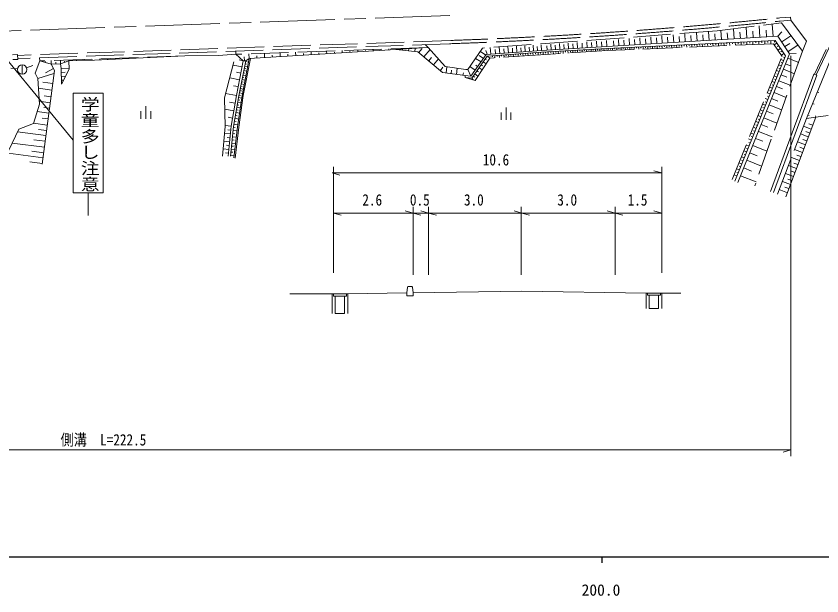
# Model space of a CAD drawing. Units: millimetres, scale not verified. Extents: x 40000 to 680000, y 20000 to 380000.
# Drawn here: x 173784 to 303372, y 198715 to 291896 of the extents above; entities that cross this region are included whole.
import ezdxf
from ezdxf.enums import TextEntityAlignment as Align

# ---------------------------------------------------------------- set-up
doc = ezdxf.new("R2010")
doc.units = ezdxf.units.MM
doc.header["$LTSCALE"] = 1000
doc.linetypes.add('CHAIN', pattern=[18.5, 12, -1.5, 3.5, -1.5])
doc.linetypes.add('DASHED', pattern=[7.5, 6, -1.5])
for name, color, linetype, lineweight in [('M-BGD', 7, 'Continuous', 13), ('M-BMK', 2, 'CHAIN', 13), ('M-STR-HTXT', 7, 'Continuous', 13), ('M-STR-STRC', 7, 'Continuous', 13), ('M-TTL-BAND', 7, 'Continuous', 25)]:
    doc.layers.add(name, color=color, linetype=linetype, lineweight=lineweight)
doc.styles.add('@ＭＳ 明朝', font='')
doc.styles.add('ＭＳ ゴシック', font='')
doc.styles.add('ＭＳ 明朝', font='')
doc.styles.get('@ＭＳ 明朝').set_extended_font_data('@MS Mincho')
doc.styles.get('ＭＳ ゴシック').set_extended_font_data('MS Gothic')
doc.styles.get('ＭＳ 明朝').set_extended_font_data('MS Mincho')

msp = doc.modelspace()

# ---------------------------------------------------------------- linework, layer by layer
at = {"layer": 'M-BGD', "linetype": 'DASHED'}
for p, q in [((296617, 291606), (298329, 291750)), ((298383, 291233), (298329, 291750)), ((302452, 282439), (306928, 291809)), ((286523, 289518), (296870, 290811)), ((296661, 291088), (298383, 291233)), ((300236, 286268), (296870, 290811)), ((286523, 289518), (248811, 286772)), ((243679, 287985), (174022, 285585)), ((243507, 287459), (174040, 285065)), ((240064, 286840), (209128, 285774)), ((242808, 283802), (240064, 286840)), ((246435, 283303), (248811, 286772)), ((295576, 287453), (268824, 286364)), ((296964, 285399), (295576, 287453)), ((302170, 282543), (304087, 286557)), ((200899, 285491), (177588, 284687)), ((207304, 278763), (209128, 285774)), ((249980, 285133), (247595, 281565)), ((258145, 285664), (249980, 285133)), ((268824, 286364), (258145, 285664)), ((288923, 265612), (296964, 285399)), ((300236, 286268), (292576, 264621)), ((176858, 282741), (177588, 284687)), ((182315, 283352), (182255, 284696)), ((246129, 283327), (242808, 283802)), ((176858, 282741), (177290, 281860)), ((181103, 280949), (182315, 283352)), ((246129, 283327), (246435, 283303)), ((177290, 281860), (177531, 277725)), ((247595, 281565), (245995, 282027)), ((207428, 274160), (207304, 278763)), ((177531, 277725), (176586, 274625)), ((296235, 263283), (300889, 275427)), ((174221, 273750), (172590, 270343)), ((176586, 274625), (174221, 273750)), ((207001, 269409), (207428, 274160))]:
    msp.add_line(p, q, dxfattribs=at)
at = {"layer": 'M-BGD'}
for p, q in [((307532, 291721), (300889, 275427)), ((293387, 288490), (293274, 290362)), ((295400, 290628), (295522, 288620)), ((300897, 287858), (298383, 291233)), ((281407, 287763), (281330, 289031)), ((283309, 287879), (283228, 289205)), ((285248, 287996), (285163, 289387)), ((286231, 288056), (286171, 289049)), ((287224, 288116), (287134, 289594)), ((288227, 288177), (288165, 289189)), ((289239, 288239), (289142, 289845)), ((290261, 288301), (290199, 289333)), ((291293, 288363), (291188, 290101)), ((292335, 288426), (292271, 289479)), ((294450, 288555), (294385, 289627)), ((296301, 288667), (296935, 289346)), ((265599, 286815), (265544, 287765)), ((267164, 286904), (267108, 287876)), ((267967, 286950), (267920, 287768)), ((268784, 286997), (268727, 287994)), ((268784, 286997), (296301, 288667)), ((268801, 286698), (295859, 287967)), ((269901, 287065), (269850, 287900)), ((270736, 287116), (270673, 288141)), ((271578, 287167), (271527, 288018)), ((272430, 287218), (272366, 288273)), ((273289, 287271), (273236, 288138)), ((274157, 287323), (274091, 288411)), ((275033, 287376), (274979, 288261)), ((275917, 287430), (275849, 288555)), ((276810, 287484), (276756, 288386)), ((277712, 287539), (277641, 288707)), ((278623, 287594), (278567, 288514)), ((279542, 287650), (279468, 288865)), ((280470, 287706), (280413, 288644)), ((282354, 287821), (282296, 288776)), ((284274, 287937), (284215, 288911)), ((289904, 287688), (289915, 287456)), ((290367, 287710), (290389, 287242)), ((290833, 287731), (290844, 287497)), ((291303, 287754), (291325, 287280)), ((291775, 287776), (291786, 287538)), ((292250, 287798), (292272, 287319)), ((292728, 287820), (292739, 287580)), ((293209, 287843), (293231, 287358)), ((293693, 287866), (293704, 287622)), ((294180, 287889), (294203, 287397)), ((294670, 287911), (294681, 287665)), ((295163, 287935), (295186, 287438)), ((295859, 287967), (295685, 287702)), ((295859, 287967), (297511, 285488)), ((296301, 288667), (298189, 285832)), ((296907, 287756), (298398, 288749)), ((300236, 286268), (300897, 287858)), ((240064, 286840), (211255, 285072)), ((228718, 286449), (228728, 286144)), ((231216, 286535), (231225, 286297)), ((232469, 286476), (232476, 286374)), ((233715, 286621), (233721, 286451)), ((238393, 286170), (234897, 286523)), ((234967, 286596), (234971, 286527)), ((235907, 286421), (235924, 286586)), ((236213, 286707), (236217, 286604)), ((236897, 286321), (236930, 286648)), ((237934, 286216), (237984, 286712)), ((238541, 286047), (239037, 286642)), ((239375, 285352), (240351, 286522)), ((240064, 286840), (239569, 287323)), ((249555, 285756), (249331, 286395)), ((249378, 285743), (258276, 286395)), ((250128, 285798), (250039, 286833)), ((250866, 285852), (250814, 286555)), ((251568, 285903), (251495, 286907)), ((252265, 285955), (252214, 286645)), ((252956, 286005), (252884, 286981)), ((253641, 286055), (253591, 286734)), ((254320, 286105), (254250, 287055)), ((254993, 286154), (254944, 286822)), ((255661, 286203), (255593, 287131)), ((256323, 286252), (256275, 286908)), ((256980, 286300), (256913, 287208)), ((257631, 286348), (257583, 286993)), ((258276, 286395), (258211, 287286)), ((258276, 286395), (268784, 286997)), ((268801, 286698), (258296, 286096)), ((259192, 286447), (259154, 287111)), ((259855, 286485), (259804, 287384)), ((260530, 286524), (260491, 287211)), ((261217, 286563), (261165, 287470)), ((261916, 286604), (261875, 287315)), ((262627, 286644), (262574, 287563)), ((263351, 286686), (263308, 287422)), ((263682, 286404), (263693, 286217)), ((264087, 286728), (264034, 287661)), ((264057, 286426), (264079, 286053)), ((264429, 286447), (264440, 286263)), ((264836, 286771), (264793, 287533)), ((264798, 286468), (264819, 286101)), ((265164, 286489), (265174, 286308)), ((265527, 286510), (265548, 286149)), ((265887, 286531), (265897, 286352)), ((266244, 286551), (266264, 286196)), ((266374, 286859), (266329, 287648)), ((266598, 286571), (266608, 286396)), ((266950, 286592), (266970, 286242)), ((267298, 286612), (267308, 286439)), ((267644, 286631), (267664, 286288)), ((267987, 286651), (267997, 286481)), ((268327, 286671), (268346, 286332)), ((268667, 286690), (268675, 286521)), ((269007, 286707), (269023, 286372)), ((269349, 286723), (269357, 286551)), ((269693, 286740), (269709, 286400)), ((270039, 286756), (270047, 286586)), ((270379, 286772), (270396, 286428)), ((270722, 286788), (270730, 286616)), ((271066, 286804), (271082, 286456)), ((271412, 286820), (271420, 286646)), ((271761, 286837), (271777, 286484)), ((272111, 286853), (272120, 286677)), ((272464, 286870), (272481, 286513)), ((272819, 286886), (272828, 286708)), ((273177, 286903), (273194, 286542)), ((273536, 286920), (273544, 286739)), ((273898, 286937), (273915, 286571)), ((274262, 286954), (274270, 286771)), ((274628, 286971), (274645, 286601)), ((274996, 286988), (275005, 286803)), ((275367, 287006), (275385, 286631)), ((275740, 287023), (275749, 286836)), ((276116, 287041), (276134, 286661)), ((276493, 287059), (276502, 286869)), ((276874, 287076), (276892, 286692)), ((277256, 287094), (277265, 286902)), ((277641, 287112), (277659, 286724)), ((278028, 287131), (278037, 286936)), ((278418, 287149), (278436, 286755)), ((278810, 287167), (278819, 286970)), ((279204, 287186), (279223, 286787)), ((279601, 287204), (279610, 287005)), ((280001, 287223), (280019, 286820)), ((280402, 287242), (280412, 287040)), ((280807, 287261), (280826, 286853)), ((281214, 287280), (281223, 287075)), ((281623, 287299), (281642, 286886)), ((282035, 287319), (282045, 287111)), ((282450, 287338), (282469, 286920)), ((282867, 287358), (282876, 287148)), ((283286, 287377), (283306, 286954)), ((283709, 287397), (283719, 287185)), ((284133, 287417), (284154, 286988)), ((284561, 287437), (284571, 287222)), ((284991, 287457), (285012, 287023)), ((285424, 287478), (285434, 287260)), ((285860, 287498), (285880, 287058)), ((286298, 287519), (286308, 287298)), ((286739, 287539), (286760, 287094)), ((287183, 287560), (287193, 287337)), ((287629, 287581), (287650, 287131)), ((288079, 287602), (288089, 287376)), ((288531, 287623), (288552, 287167)), ((288986, 287645), (288996, 287416)), ((289443, 287666), (289465, 287205)), ((296127, 287566), (295700, 287282)), ((296409, 287142), (296196, 287000)), ((296693, 286716), (296266, 286432)), ((297416, 286992), (298200, 287514)), ((297939, 286208), (299506, 287253)), ((174018, 285725), (173218, 285698)), ((174045, 284926), (174018, 285725)), ((177588, 284687), (177571, 285187)), ((186368, 284825), (200899, 285491)), ((189749, 284980), (189745, 285106)), ((192246, 285094), (192243, 285192)), ((206354, 285567), (200899, 285491)), ((209128, 285774), (206354, 285567)), ((209128, 285774), (209111, 286274)), ((210308, 284694), (209128, 285774)), ((210480, 285347), (210502, 284701)), ((211255, 285072), (211228, 285846)), ((212490, 285519), (212513, 285149)), ((213727, 285933), (213751, 285225)), ((214988, 285639), (215008, 285302)), ((216225, 286019), (216247, 285378)), ((217485, 285758), (217504, 285455)), ((218724, 286105), (218744, 285531)), ((219982, 285878), (219999, 285608)), ((221222, 286191), (221240, 285685)), ((222480, 285998), (222494, 285762)), ((223721, 286277), (223736, 285838)), ((224977, 286117), (224990, 285915)), ((226219, 286363), (226232, 285991)), ((227474, 286237), (227485, 286068)), ((229972, 286357), (229980, 286221)), ((242382, 282845), (238393, 286170)), ((240165, 284693), (240611, 285228)), ((246929, 282255), (249378, 285743)), ((249542, 285454), (247076, 281942)), ((248930, 285105), (248272, 285567)), ((249300, 285632), (248443, 286233)), ((258296, 286096), (249542, 285454)), ((249542, 285454), (249997, 285134)), ((250408, 285518), (250421, 285339)), ((250766, 285544), (250792, 285186)), ((251127, 285570), (251140, 285388)), ((251491, 285597), (251517, 285233)), ((251857, 285624), (251871, 285439)), ((252227, 285651), (252254, 285281)), ((252600, 285678), (252614, 285490)), ((252976, 285706), (253003, 285330)), ((253355, 285734), (253369, 285542)), ((253737, 285762), (253765, 285379)), ((254122, 285790), (254137, 285596)), ((254511, 285818), (254539, 285430)), ((254902, 285847), (254917, 285649)), ((255297, 285876), (255326, 285481)), ((255696, 285905), (255710, 285704)), ((256097, 285935), (256126, 285533)), ((256502, 285964), (256517, 285760)), ((256910, 285994), (256940, 285586)), ((257321, 286024), (257337, 285817)), ((257736, 286055), (257767, 285640)), ((258114, 286082), (258126, 285879)), ((258527, 286109), (258551, 285691)), ((258937, 286132), (258949, 285926)), ((259350, 286156), (259374, 285745)), ((259760, 286180), (259772, 285976)), ((260167, 286203), (260190, 285798)), ((260570, 286226), (260582, 286026)), ((260971, 286249), (260993, 285851)), ((261367, 286272), (261379, 286075)), ((261761, 286294), (261784, 285903)), ((262152, 286317), (262163, 286123)), ((262539, 286339), (262561, 285954)), ((262923, 286361), (262934, 286170)), ((263304, 286383), (263326, 286004)), ((297511, 285488), (289394, 265367)), ((289857, 265180), (298189, 285832)), ((296975, 286292), (296765, 286152)), ((297255, 285871), (296834, 285591)), ((297399, 285211), (297179, 285300)), ((297905, 285128), (299669, 284416)), ((298189, 285832), (299248, 285884)), ((174045, 284926), (173246, 284898)), ((174777, 284060), (174777, 282560)), ((175477, 283580), (176462, 283960)), ((179417, 284185), (177588, 284687)), ((178498, 284577), (178503, 284436)), ((179417, 284185), (179398, 284750)), ((180941, 284238), (179417, 284185)), ((179417, 284185), (179936, 283175)), ((180169, 284494), (180179, 284211)), ((180941, 284238), (180921, 284802)), ((180941, 284238), (182255, 284696)), ((180941, 284238), (181013, 283487)), ((181591, 284646), (181598, 284467)), ((182255, 284696), (182249, 284848)), ((182255, 284696), (186368, 284825)), ((183501, 284813), (183504, 284735)), ((184753, 284774), (184748, 284934)), ((186000, 284898), (186002, 284813)), ((187252, 284865), (187246, 285020)), ((188498, 284993), (188501, 284923)), ((190996, 285093), (190998, 285037)), ((210126, 283750), (208674, 284030)), ((210308, 284694), (209235, 279132)), ((210718, 284709), (209628, 279058)), ((210314, 284722), (209649, 284851)), ((211255, 285072), (210112, 279146)), ((210718, 284709), (210308, 284694)), ((211461, 285084), (210310, 279119)), ((210556, 283866), (211006, 283779)), ((210625, 284226), (210850, 284183)), ((210695, 284586), (211144, 284499)), ((211255, 285072), (210718, 284709)), ((240914, 284069), (241707, 285020)), ((247611, 283226), (246779, 283811)), ((248550, 284563), (247659, 285090)), ((248006, 283789), (247721, 283990)), ((248569, 284068), (248805, 283902)), ((248900, 284541), (249373, 284209)), ((249225, 285003), (249450, 284844)), ((296864, 283885), (296421, 284064)), ((297221, 284770), (296781, 284948)), ((297043, 284328), (296822, 284418)), ((297541, 284226), (298423, 283870)), ((174045, 283405), (172951, 283545)), ((176842, 282697), (176867, 282723)), ((179872, 282676), (177290, 281860)), ((179936, 283175), (177981, 268116)), ((179787, 283466), (178487, 282798)), ((181013, 283485), (182307, 283531)), ((181013, 283487), (181103, 280949)), ((181036, 282846), (181675, 282869)), ((209930, 282734), (209204, 282874)), ((210347, 282786), (210572, 282743)), ((210417, 283146), (210867, 283059)), ((210486, 283506), (210711, 283463)), ((242009, 283181), (242404, 283669)), ((246018, 282326), (242382, 282845)), ((243071, 283764), (242929, 282767)), ((243810, 283207), (243730, 282653)), ((244718, 283529), (244606, 282528)), ((245710, 282802), (245649, 282379)), ((246929, 282255), (246437, 283306)), ((247542, 282607), (248037, 282260)), ((247882, 283090), (248129, 282917)), ((248229, 283585), (248724, 283238)), ((302067, 282581), (295090, 263706)), ((296506, 282996), (296060, 283175)), ((296326, 282549), (296102, 282640)), ((296685, 283441), (296463, 283531)), ((297185, 283344), (298950, 282632)), ((302067, 282581), (302555, 282401)), ((179665, 281084), (178072, 281291)), ((181058, 282209), (181751, 282234)), ((181081, 281576), (181307, 281584)), ((209725, 281672), (208140, 281978)), ((210070, 281347), (210294, 281303)), ((210139, 281706), (210589, 281620)), ((210208, 282066), (210433, 282023)), ((210278, 282426), (210728, 282340)), ((245995, 282027), (246018, 282326)), ((247076, 281942), (245995, 282027)), ((246018, 282326), (246929, 282255)), ((246775, 281966), (246770, 281896)), ((247076, 281942), (247310, 281647)), ((247305, 282269), (247552, 282095)), ((295782, 281203), (295333, 281385)), ((302555, 282401), (295578, 263525)), ((296145, 282102), (295697, 282282)), ((295964, 281653), (295739, 281744)), ((296449, 281520), (298293, 280776)), ((296821, 282442), (297743, 282070)), ((179527, 280020), (177381, 280298)), ((209511, 280562), (208719, 280715)), ((209861, 280267), (210311, 280180)), ((209931, 280627), (210156, 280583)), ((210000, 280987), (210450, 280900)), ((295418, 280301), (294966, 280483)), ((295235, 279847), (295008, 279939)), ((295601, 280753), (295375, 280844)), ((296069, 280578), (297032, 280189)), ((179387, 278947), (178315, 279086)), ((209235, 279132), (207481, 279446)), ((209235, 279132), (208355, 274222)), ((209628, 279058), (208751, 274167)), ((209403, 274076), (210112, 279146)), ((209585, 278816), (210054, 278732)), ((209602, 274051), (210310, 279119)), ((209653, 279187), (209878, 279144)), ((209722, 279547), (210172, 279460)), ((209792, 279907), (210017, 279863)), ((294684, 278481), (294228, 278665)), ((295052, 279393), (294598, 279576)), ((294868, 278938), (294640, 279030)), ((295284, 278630), (296290, 278224)), ((295681, 279615), (297607, 278838)), ((302630, 279699), (302862, 279604)), ((179261, 277976), (177504, 278204)), ((194624, 277412), (194624, 275412)), ((209011, 277884), (208120, 278044)), ((209377, 277655), (209626, 277611)), ((209448, 278054), (209947, 277965)), ((209517, 278441), (209752, 278399)), ((294314, 277564), (293856, 277750)), ((294500, 278023), (294270, 278116)), ((294878, 277624), (296890, 276812)), ((301875, 277847), (302107, 277752)), ((179044, 276302), (177171, 276545)), ((179147, 277097), (178268, 277211)), ((193824, 276612), (193824, 275412)), ((195424, 276612), (195424, 275412)), ((208797, 276691), (207353, 276950)), ((209148, 276383), (209711, 276282)), ((209227, 276820), (209492, 276773)), ((209303, 277244), (209833, 277149)), ((251773, 276425), (251773, 275225)), ((252573, 277225), (252573, 275225)), ((253373, 276425), (253373, 275225)), ((293943, 276643), (293482, 276829)), ((293756, 276181), (293524, 276274)), ((294129, 277104), (293898, 277197)), ((294463, 276595), (295514, 276171)), ((178922, 275366), (177986, 275487)), ((208586, 275511), (207902, 275634)), ((208899, 274990), (209198, 274936)), ((208984, 275469), (209583, 275361)), ((209068, 275933), (209349, 275882)), ((293194, 274787), (292728, 274975)), ((293569, 275717), (293106, 275904)), ((293382, 275253), (293149, 275347)), ((294038, 275544), (296141, 274696)), ((297559, 262827), (302375, 275630)), ((300889, 275427), (302375, 275630)), ((301120, 275995), (301351, 275900)), ((302375, 275630), (302341, 275877)), ((302375, 275630), (304357, 275900)), ((178796, 274395), (176603, 274680)), ((178682, 273516), (177386, 273684)), ((208355, 274222), (207424, 274317)), ((208290, 273588), (207837, 273634)), ((208355, 274222), (207864, 269409)), ((208751, 274167), (208262, 269369)), ((208687, 273536), (209332, 273470)), ((208739, 274045), (209029, 273993)), ((208815, 274526), (209450, 274412)), ((208820, 269105), (209403, 274076)), ((209018, 269081), (209602, 274051)), ((292817, 273851), (292348, 274040)), ((292627, 273382), (292392, 273477)), ((293005, 274320), (292771, 274414)), ((293605, 274469), (294703, 274026)), ((301660, 273729), (300417, 274196)), ((301894, 274350), (301272, 274584)), ((178579, 272720), (174012, 273313)), ((208226, 272959), (207328, 273051)), ((208162, 272335), (207717, 272381)), ((208582, 272505), (209211, 272441)), ((208634, 273017), (208958, 272984)), ((292056, 271967), (291583, 272157)), ((292437, 272911), (291967, 273101)), ((292247, 272440), (292010, 272535)), ((292709, 272248), (293857, 271785)), ((293162, 273371), (295359, 272484)), ((301190, 272480), (299939, 272951)), ((301425, 273105), (300800, 273341)), ((178331, 270813), (173138, 271488)), ((178457, 271784), (176631, 272021)), ((208099, 271717), (207217, 271807)), ((208037, 271103), (207599, 271148)), ((208429, 271004), (208737, 270973)), ((208479, 271498), (209093, 271436)), ((208530, 271998), (208847, 271966)), ((291673, 271017), (291198, 271209)), ((291865, 271493), (291627, 271588)), ((292246, 271100), (294541, 270174)), ((300718, 271223), (299459, 271697)), ((300954, 271853), (300325, 272089)), ((178113, 269139), (172520, 269865)), ((178217, 269935), (176306, 270183)), ((207974, 270485), (207091, 270575)), ((207911, 269871), (207473, 269916)), ((208280, 269547), (208864, 269487)), ((208330, 270034), (208631, 270004)), ((208379, 270516), (208978, 270455)), ((291288, 270063), (290810, 270256)), ((291095, 269584), (290855, 269681)), ((291481, 270541), (291242, 270637)), ((291772, 269927), (292972, 269443)), ((300242, 269959), (298976, 270436)), ((300003, 269324), (299366, 269564)), ((300480, 270592), (299847, 270830)), ((177992, 268203), (176000, 268462)), ((290512, 268140), (290030, 268335)), ((290901, 269104), (290421, 269298)), ((290707, 268623), (290466, 268720)), ((291288, 268727), (293687, 267760)), ((299763, 268687), (298489, 269166)), ((299523, 268048), (298882, 268289)), ((290121, 267171), (289637, 267367)), ((290317, 267656), (290075, 267754)), ((290794, 267501), (292047, 266996)), ((299282, 267407), (298000, 267889)), ((299040, 266764), (298395, 267007)), ((289729, 266198), (289241, 266394)), ((289925, 266685), (289682, 266783)), ((290288, 266248), (292794, 265237)), ((298797, 266119), (297507, 266604)), ((298554, 265472), (297905, 265716)), ((298310, 264823), (297012, 265311)), ((298065, 264172), (297412, 264418)), ((297819, 263519), (296513, 264010)), ((236616, 247432), (236709, 248340)), ((236809, 248432), (237424, 248432)), ((237524, 248340), (237616, 247432)), ((255116, 247694), (237616, 247432)), ((255116, 247694), (275116, 247394)), ((224646, 247247), (217784, 247247)), ((224616, 247247), (224616, 244104)), ((224646, 247247), (227086, 247247)), ((224816, 247247), (224816, 246892)), ((224816, 246892), (226616, 246892)), ((225116, 244104), (225116, 246892)), ((226616, 244104), (226616, 246892)), ((226916, 246892), (226621, 246892)), ((226916, 247247), (226916, 246892)), ((227087, 247246), (236616, 247437)), ((227116, 247247), (227116, 244104)), ((236616, 246932), (236616, 247432)), ((236616, 246932), (237616, 246932)), ((237616, 247432), (237616, 246932)), ((275116, 247394), (277616, 247394)), ((275116, 247394), (275116, 244909)), ((275316, 247394), (275316, 247039)), ((275316, 247039), (275611, 247039)), ((277416, 247039), (275616, 247039)), ((275616, 244909), (275616, 247039)), ((277116, 244909), (277116, 247039)), ((277416, 247394), (277416, 247039)), ((277616, 247394), (277616, 244909)), ((277616, 247394), (280692, 247394)), ((226616, 244104), (225116, 244104)), ((277116, 244909), (275616, 244909))]:
    msp.add_line(p, q, dxfattribs=at)
msp.add_circle((174777, 283310), 750, dxfattribs=at)
at = {"layer": 'M-BGD', "linetype": 'DASHED'}
for radius, start in [(784000, 271.97321), (784520, 271.95935)]:
    msp.add_arc((216684, 1071520), radius, start, 275.85144, dxfattribs=at)
at = {"layer": 'M-BGD'}
for centre, start, end in [((236809, 248332), 90, 175.4261), ((237424, 248332), 4.57391, 90)]:
    msp.add_arc(centre, 100, start, end, dxfattribs=at)
at = {"layer": 'M-BMK'}
msp.add_line((243541, 291983), (171423, 289498), dxfattribs=at)
at = {"layer": 'M-STR-HTXT'}
for p, q in [((298383, 221189), (298383, 285539)), ((224816, 267696), (224816, 250632)), ((277616, 266696), (276366, 267046)), ((277616, 250632), (277616, 267696)), ((277616, 266696), (224616, 266696)), ((224616, 266696), (225866, 266346)), ((237616, 260249), (236366, 260599)), ((237616, 261224), (237616, 250295)), ((240116, 260249), (238866, 260599)), ((240123, 261224), (240123, 250295)), ((255116, 260249), (253866, 260599)), ((254990, 261224), (254990, 250295)), ((270116, 260249), (268866, 260599)), ((270151, 261224), (270151, 250295)), ((277616, 260249), (276366, 260599)), ((237616, 260249), (224816, 260249)), ((224816, 260249), (226066, 259899)), ((240116, 260249), (237616, 260249)), ((237616, 260249), (238866, 259899)), ((255116, 260249), (240116, 260249)), ((240116, 260249), (241366, 259899)), ((270116, 260249), (255116, 260249)), ((255116, 260249), (256366, 259899)), ((277616, 260249), (270116, 260249)), ((270116, 260249), (271366, 259899)), ((79465, 222189), (298383, 222189)), ((298383, 222189), (297133, 221839))]:
    msp.add_line(p, q, dxfattribs=at)
at = {"layer": 'M-STR-STRC'}
for p, q in [((172543, 284617), (182977, 271954)), ((187777, 279500), (182977, 279500)), ((182977, 263500), (182977, 279500)), ((187777, 263500), (187777, 279500)), ((182977, 263500), (187777, 263500)), ((185377, 263500), (185377, 259875))]:
    msp.add_line(p, q, dxfattribs=at)
at = {"layer": 'M-TTL-BAND'}
for p, q in [((40000, 205000), (579000, 205000)), ((268000, 205000), (268000, 204000))]:
    msp.add_line(p, q, dxfattribs=at)

# ---------------------------------------------------------------- texts
at = {"layer": 'M-STR-HTXT', "style": 'ＭＳ 明朝', "width": 0.85}
for s, p in [('10.6', (248841, 267345)), ('2.6', (229466, 260898)), ('0.5', (237116, 260898)), ('3.0', (245807, 260898)), ('3.0', (260821, 260898)), ('1.5', (272134, 260898)), ('側溝\u3000L=222.5', (180924, 222337))]:
    msp.add_text(s, height=1833, dxfattribs=at).set_placement(p, align=Align.BOTTOM_LEFT)
at = {"layer": 'M-STR-STRC', "style": '@ＭＳ 明朝', "width": 0.85}
msp.add_text('学童多し注意', height=2215, rotation=270, dxfattribs=at).set_placement((183889, 279023), align=Align.BOTTOM_LEFT)
at = {"layer": 'M-TTL-BAND', "style": 'ＭＳ ゴシック'}
msp.add_text('200.0', height=1833, dxfattribs=at).set_placement((267844, 198195), align=Align.BOTTOM_CENTER)

doc.saveas('drawing.dxf')
